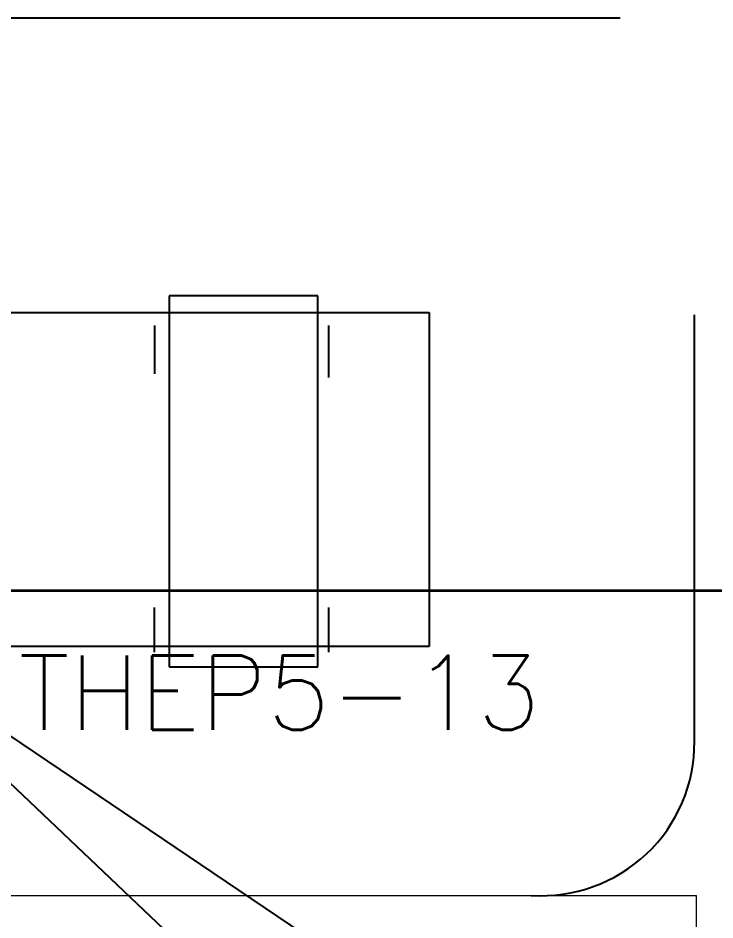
# Model space of a CAD drawing. Header units: inches. Extents: x 567429 to 582707, y 126347 to 133675.
# Drawn here: x 577707.2 to 577895, y 131338.7 to 131581.8 of the extents above; entities that cross this region are included whole.
import ezdxf

# ---------------------------------------------------------------- set-up
doc = ezdxf.new("R2010")
doc.units = ezdxf.units.IN
doc.header["$MEASUREMENT"] = 0
for name, color, linetype in [('mobl', 11, 'Continuous'), ('NURSE CALL WIRE', 4, 'Continuous'), ('SOCKET', 3, 'Continuous'), ('SOCKET WIRE', 4, 'Continuous'), ('wall kanaf', 4, 'Continuous')]:
    doc.layers.add(name, color=color, linetype=linetype)
doc.styles.add('2floorplan$0$style1', font='romans.shx', dxfattribs={"height": 40})
doc.linetypes.add('ZIGZAG', pattern='A,0.0001,-0.2,[131,ltypeshp.shx,S=0.2,R=0,X=-0.2,Y=0],-0.4,[131,ltypeshp.shx,S=0.2,R=180,X=0.2,Y=0],-0.2', length=0.8001)

msp = doc.modelspace()

# ---------------------------------------------------------------- linework, layer by layer
at = {"layer": 'mobl', "color": 15, "linetype": 'ZIGZAG', "ltscale": 20}
for p, q in [((577869.49, 131581.79), (577615.49, 131581.79)), ((577889.49, 131386.79), (577889.49, 131501.79))]:
    msp.add_line(p, q, dxfattribs=at)
at = {"layer": 'mobl', "color": 15}
for p, q in [((577747.99, 131506.88), (577747.99, 131406.88)), ((577787.99, 131506.88), (577747.99, 131506.88)), ((577787.99, 131406.88), (577787.99, 131506.88)), ((577617.99, 131502.38), (577817.99, 131502.38)), ((577817.99, 131502.38), (577817.99, 131412.38)), ((577743.99, 131498.88), (577743.99, 131485.88)), ((577790.99, 131484.88), (577790.99, 131498.88)), ((577743.99, 131410.88), (577743.99, 131422.88)), ((577790.99, 131410.88), (577790.99, 131422.88)), ((577817.99, 131412.38), (577617.99, 131412.38)), ((577747.99, 131406.88), (577787.99, 131406.88))]:
    msp.add_line(p, q, dxfattribs=at)
at = {"layer": 'mobl', "color": 15, "linetype": 'ZIGZAG', "ltscale": 20}
msp.add_arc((577848.2, 131386.48), 41.28, 266.2274, 0.423, dxfattribs=at)
at = {"layer": 'NURSE CALL WIRE'}
for p, q in [((577658.72, 131427.57), (578257.48, 131427.67)), ((577998.83, 131096.98), (577658.72, 131419.49))]:
    msp.add_line(p, q, dxfattribs=at)
at = {"layer": 'SOCKET WIRE'}
for p, q in [((578257.48, 131427.32), (577658.72, 131427.22)), ((577658.72, 131419.49), (577794.59, 131327.86))]:
    msp.add_line(p, q, dxfattribs=at)
at = {"layer": 'wall kanaf', "color": 15, "lineweight": 20, "ltscale": 0.1}
for p in [(577615.49, 131345.29), (577889.99, 131330.29)]:
    msp.add_line(p, (577889.99, 131345.29), dxfattribs=at)

# ---------------------------------------------------------------- texts
at = {"layer": 'SOCKET', "color": 2, "style": '2floorplan$0$style1'}
msp.add_text('THEP5-13', height=20, dxfattribs=at).set_placement((577707.41, 131389.91))

doc.saveas('drawing.dxf')
